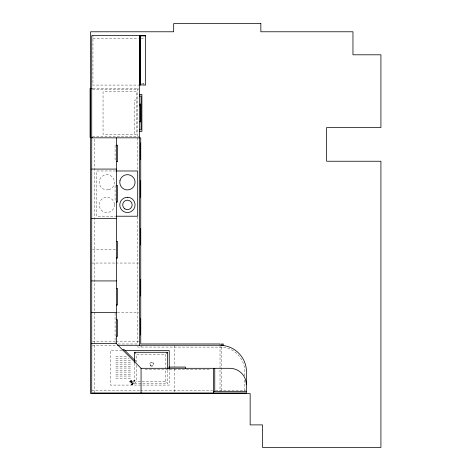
<?xml version="1.0" encoding="UTF-8"?>
<svg xmlns="http://www.w3.org/2000/svg" width="471" height="471" viewBox="0 0 471 471"><rect width="100%" height="100%" fill="white"/><g stroke="black" fill="none" stroke-linecap="round" stroke-linejoin="round"><path stroke-width="0.35" stroke-dasharray="2.35 1.77" d="M131.197 382.452C131.491 384.036 132.38 381.492 131.162 382.546C131.833 384.371 134.418 380.444 135.342 380.556C135.059 378.49 131.88 382.717 131.415 382.264M129.749 381.598L131.126 380.544L131.703 381.063L130.09 382.116L129.749 381.598L130.626 381.386M130.049 382.063L131.403 380.603M131.433 380.833L131.297 381.463L129.978 381.769C130.973 387.044 135.831 383.865 131.433 380.833L129.978 381.769M131.692 384.407L132.504 383.335L133.14 383.471L131.692 384.407L131.898 384.136L132.198 384.601L133.105 384.012L132.804 383.547L133.14 383.471M131.798 384.636C135.719 380.715 128.124 385.643 133.293 383.647M130.956 380.597L129.961 381.239M134.476 363.153L134.476 383.435L136.537 381.38L165.545 381.38L167.599 383.435L167.599 368.946M134.794 380.062L134.688 380.586L135.212 380.703M130.826 381.274L131.25 381.063M131.256 381.063L131.703 381.063M92.946 38.31L138.527 38.31M141.188 38.31L144.838 38.31M143.926 83.444L141.43 83.444L141.43 85.086M139.999 85.086L92.946 85.086L92.946 35.578M92.981 88.483L138.698 88.483M92.457 89.796L138.686 89.796M136.278 99.999L134.629 99.999L134.629 134.382M92.457 136.513L139.422 136.513M115.678 170.985L96.59 170.985L96.59 216.218L115.678 216.218M92.446 249.677L115.666 249.677M91.721 263.042L115.207 263.042M115.937 263.042L138.686 263.042M117.409 312.385L138.686 312.385M92.457 341.169L115.207 341.169M115.937 341.169L138.686 341.169M118.056 343.965L138.545 343.965M92.34 345.278L116.808 345.278M244.69 375.887L244.69 369.27L244.19 366.314A25.057 25.057 0 0 0 223.036 347.139L137.779 347.045L137.779 344.843M121.977 350.636L110.344 350.636L110.344 385.084L169.242 385.084L169.242 368.958M115.813 356.4L127.794 356.4M115.813 358.496L129.207 358.496M115.813 360.344L130.614 360.344M115.813 362.44L130.614 362.44M115.813 364.13L130.614 364.13M115.813 366.226L130.614 366.226M115.813 368.075L130.614 368.075M145.18 369.623L209.33 369.623M115.813 370.171L130.614 370.171M115.813 372.114L130.614 372.114M115.813 374.209L130.614 374.209M115.813 376.064L130.614 376.064M115.813 378.16L130.614 378.16M134.476 383.435L167.599 383.435M91.721 390.512L139.757 390.512M140.493 390.512L212.527 390.512M215.465 390.512L245.603 390.512M131.703 382.287L131.915 382.611M132.916 383.423L133.216 383.889M130.997 381.004L132.804 383.8M130.314 381.439L132.127 384.236M131.739 384.189L132.039 384.648M244.69 380.05L244.69 390.824M221.664 347.045L221.664 391.336M220.022 345.278L220.022 392.255M174.788 345.278L174.788 366.562M174.788 368.917L174.788 392.979M165.545 381.38L165.545 354.339L136.537 354.339L136.537 362.382M143.896 83.444L143.896 85.086M141.065 345.278L141.065 347.045M137.779 88.477L137.779 170.019M137.779 217.025L137.779 344.595M136.537 365.302L136.537 381.38M115.077 145.227L115.077 161.677M115.077 185.527L115.077 201.977M115.077 313.109L115.077 342.912M94.188 139.298L94.188 343.812M94.188 345.278L94.188 392.979M114.5 204.544L114.335 206.534A7.642 7.642 0 0 1 105.898 212.486A7.642 7.642 0 0 1 99.234 204.602A7.642 7.642 0 0 1 106.505 197.272L108.495 197.443A7.642 7.642 0 0 1 114.5 204.544M108.495 189.76L106.505 189.925A7.642 7.642 0 0 1 99.234 182.595A7.642 7.642 0 0 1 105.898 174.712A7.642 7.642 0 0 1 114.335 180.67L114.5 182.654A7.642 7.642 0 0 1 108.495 189.76M136.278 91.78L103.049 91.78L103.049 134.382L136.278 134.382L136.278 91.78M150.296 365.708A2.055 2.055 0 0 0 153.734 364.784A2.055 2.055 0 0 0 151.215 362.27A2.055 2.055 0 0 0 150.296 365.708M150.926 365.679A1.643 1.643 0 0 0 153.393 364.254A1.643 1.643 0 0 0 150.926 362.829A1.643 1.643 0 0 0 150.926 365.679"/><path stroke-width="0.71" d="M140.458 35.578L140.228 84.839L145.568 85.086L145.568 35.578L140.458 35.578L140.458 85.086M140.228 84.839L139.999 85.086L139.999 35.578L91.721 35.578L91.721 392.979L246.339 392.979L246.339 369.129A26.706 26.706 0 0 0 220.022 345.278L117.532 345.278M122.913 350.159L123.785 349.288L135.418 360.916L134.547 361.787M166.569 353.309L167.599 352.284L167.599 368.222M145.568 35.578L145.203 35.92L140.458 35.92L139.999 35.578M92.251 88.483L90.079 88.483L90.079 137.414L92.251 137.414M139.422 94.441L141.889 94.441L141.889 131.45L139.422 131.45M139.422 96.09L141.065 96.09L141.065 129.808L139.422 129.808M139.422 104.927L140.658 104.927L140.658 121.377L139.422 121.377M91.721 137.826L140.741 137.826L140.741 343.965L220.022 343.965L220.022 344.348M116.396 145.227L117.626 145.227L117.626 161.677L116.396 161.677M91.721 169.077L116.396 169.077M116.414 170.985L137.709 170.985L137.709 216.218L116.414 216.218M116.396 185.527L117.626 185.527L117.626 201.977L116.396 201.977M91.721 218.426L116.396 218.426M116.396 241.552L117.626 241.552L117.626 258.002L116.396 258.002M91.721 280.928L116.396 280.928M116.396 288.535L117.626 288.535L117.626 304.984L116.396 304.984M91.721 312.385L116.396 312.385M116.396 319.785L117.626 319.785L117.626 336.235L116.396 336.235M91.721 343.636L116.396 343.636L141.065 368.31L229.83 368.31A16.503 16.503 0 0 1 246.339 384.813M124.886 350.636L169.242 350.636L169.242 368.228M134.476 362.429L134.476 352.284L167.599 352.284M213.44 391.666L246.339 391.666M134.476 352.284L135.507 353.309M214.758 368.31L214.758 391.666M213.44 368.31L213.44 392.979M185.48 368.31L185.48 367.074L169.03 367.074L169.03 368.31M141.065 368.31L141.065 392.979M140.658 142.966L140.658 159.416M140.658 180.77L140.658 197.219M140.658 228.5L140.658 244.944M140.658 279.486L140.658 295.935M140.658 318.555L140.658 334.999M140.246 103.82L140.246 105.374M140.246 121.165L140.246 122.077M139.422 35.578L139.422 345.278M116.396 137.826L116.396 343.636M119.964 180.67L119.799 182.654A7.642 7.642 0 0 0 125.804 189.76L127.794 189.925A7.642 7.642 0 0 0 135.065 182.595A7.642 7.642 0 0 0 128.395 174.712A7.642 7.642 0 0 0 119.964 180.67M127.794 197.272L125.804 197.443A7.642 7.642 0 0 0 119.799 204.544L119.964 206.534A7.642 7.642 0 0 0 128.395 212.486A7.642 7.642 0 0 0 135.065 204.602A7.642 7.642 0 0 0 127.794 197.272M260.852 23.55L173.675 23.55L173.675 31.775L90.615 31.775L90.615 393.638L250.16 393.638L250.16 424.889L262.5 424.889L262.5 447.45L380.921 447.45L380.921 161.247L326.644 161.247L326.644 127.529L380.921 127.529L380.921 54.801L352.962 54.801L352.962 31.775L260.852 31.775L260.852 23.55M223.119 344.048L221.146 344.048L221.146 345.278L223.119 345.278L223.119 344.048M124.868 208.894A4.739 4.739 0 0 0 132.163 205.132A4.739 4.739 0 0 0 125.257 200.699A4.739 4.739 0 0 0 124.868 208.894"/></g></svg>
